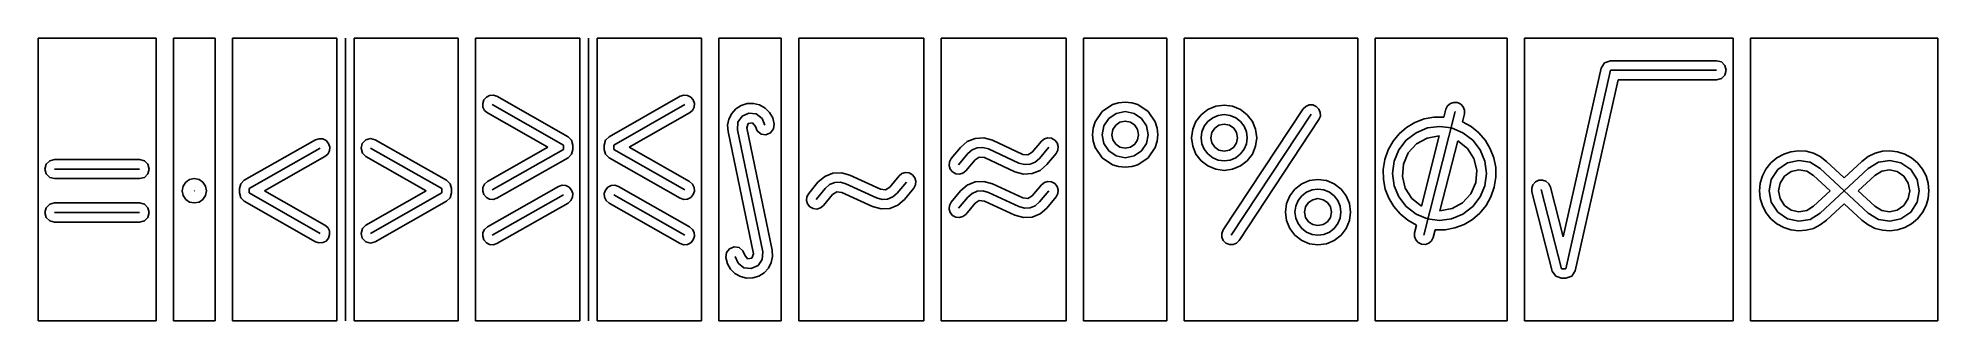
# Model space of a CAD drawing. Extents: x -1 to 219, y 0 to 298.
# Drawn here: x 0 to 218.8, y 0 to 32.5 of the extents above.
import ezdxf

# ---------------------------------------------------------------- set-up
doc = ezdxf.new("R2010")
doc.units = 0

msp = doc.modelspace()

# ---------------------------------------------------------------- linework, layer by layer
for p, q in [((0, 32.5003), (13.6, 32.5003)), ((0, 0.000374), (0, 32.5003)), ((0, 32.5003), (0, 32.5003)), ((13.6, 32.5003), (13.6, 0.000374)), ((15.6, 32.5003), (20.4, 32.5003)), ((15.6, 0.000374), (15.6, 32.5003)), ((15.6, 32.5003), (15.6, 32.5003)), ((20.4, 32.5003), (20.4, 0.000374)), ((22.4, 32.5003), (34.4, 32.5003)), ((22.4, 0.000374), (22.4, 32.5003)), ((22.4, 32.5003), (22.4, 32.5003)), ((34.4, 32.5003), (34.4, 0.000374)), ((35.3999, 32.5003), (35.3999, 0.000291)), ((36.4, 32.5003), (48.3999, 32.5003)), ((36.4, 0.000374), (36.4, 32.5003)), ((36.4, 32.5003), (36.4, 32.5003)), ((48.3999, 32.5003), (48.3999, 0.000374)), ((50.3999, 32.5003), (62.3999, 32.5003)), ((50.3999, 0.000374), (50.3999, 32.5003)), ((50.3999, 32.5003), (50.3999, 32.5003)), ((62.3999, 32.5003), (62.3999, 0.000374)), ((63.3999, 32.5003), (63.3999, 0.000291)), ((64.3999, 32.5003), (76.3999, 32.5003)), ((64.3999, 0.000374), (64.3999, 32.5003)), ((64.3999, 32.5003), (64.3999, 32.5003)), ((76.3999, 32.5003), (76.3999, 0.000374)), ((78.3999, 32.5003), (85.5999, 32.5003)), ((78.3999, 0.000374), (78.3999, 32.5003)), ((78.3999, 32.5003), (78.3999, 32.5003)), ((85.5999, 32.5003), (85.5999, 0.000374)), ((87.5999, 32.5003), (102, 32.5003)), ((87.5999, 0.000374), (87.5999, 32.5003)), ((87.5999, 32.5003), (87.5999, 32.5003)), ((102, 32.5003), (102, 0.000374)), ((104, 32.5003), (118.4, 32.5003)), ((104, 0.000374), (104, 32.5003)), ((104, 32.5003), (104, 32.5003)), ((118.4, 32.5003), (118.4, 0.000374)), ((120.4, 32.5003), (130, 32.5003)), ((120.4, 0.000374), (120.4, 32.5003)), ((120.4, 32.5003), (120.4, 32.5003)), ((130, 32.5003), (130, 0.000374)), ((132, 32.5003), (152, 32.5003)), ((132, 0.000374), (132, 32.5003)), ((132, 32.5003), (132, 32.5003)), ((152, 32.5003), (152, 0.000374)), ((154, 32.5003), (169.2, 32.5003)), ((154, 0.000374), (154, 32.5003)), ((154, 32.5003), (154, 32.5003)), ((169.2, 32.5003), (169.2, 0.000374)), ((171.2, 32.5003), (195.2, 32.5003)), ((171.2, 0.000374), (171.2, 32.5003)), ((171.2, 32.5003), (171.2, 32.5003)), ((195.2, 32.5003), (195.2, 0.000374)), ((197.2, 32.5003), (218.8, 32.5003)), ((197.2, 0.000374), (197.2, 32.5003)), ((197.2, 32.5003), (197.2, 32.5003)), ((218.8, 32.5003), (218.8, 0.000374)), ((175.645, 9.64368), (180.027, 29.0427)), ((175.95, 6.00037), (181.1, 28.8003)), ((180.027, 29.0427), (180.413186, 29.659568)), ((180.413186, 29.659568), (181.1, 29.9003)), ((181.1, 29.9003), (193.3, 29.9003)), ((181.1, 28.8003), (193.3, 28.8003)), ((193.3, 29.9003), (193.85, 29.752928)), ((193.3, 29.9003), (193.3, 29.9003)), ((193.85, 29.752928), (194.252628, 29.3503)), ((194.252628, 29.3503), (194.4, 28.8003)), ((194.4, 28.8003), (194.252628, 28.2503)), ((181.979, 27.7003), (177.023, 5.75801)), ((193.3, 27.7003), (181.979, 27.7003)), ((193.85, 27.847672), (193.3, 27.7003)), ((194.252628, 28.2503), (193.85, 27.847672)), ((51.347241, 25.390573), (51.211382, 24.976739)), ((51.211382, 24.976739), (51.243179, 24.557374)), ((51.243179, 24.557374), (51.429521, 24.18034)), ((51.63264, 25.719608), (51.347241, 25.390573)), ((51.429521, 24.18034), (51.7573, 23.8935)), ((52.008852, 25.907604), (51.63264, 25.719608)), ((52.428074, 25.941241), (52.008852, 25.907604)), ((52.2999, 24.8503), (60.4999, 20.2003)), ((52.8425, 25.8072), (52.428074, 25.941241)), ((61.0425, 21.1572), (52.8425, 25.8072)), ((73.9573, 25.8072), (65.7573, 21.1572)), ((74.4999, 24.8503), (66.2999, 20.2003)), ((74.371726, 25.941241), (73.9573, 25.8072)), ((74.790948, 25.907604), (74.371726, 25.941241)), ((75.16716, 25.719608), (74.790948, 25.907604)), ((75.0425, 23.8935), (75.370279, 24.18034)), ((75.452559, 25.390573), (75.16716, 25.719608)), ((75.370279, 24.18034), (75.556621, 24.557374)), ((75.588418, 24.976739), (75.452559, 25.390573)), ((75.556621, 24.557374), (75.588418, 24.976739)), ((80.373308, 24.367362), (79.882895, 23.825989)), ((80.990816, 24.757585), (80.373308, 24.367362)), ((81.677852, 24.965861), (80.990816, 24.757585)), ((82.395485, 24.985863), (81.677852, 24.965861)), ((83.104784, 24.811264), (82.395485, 24.985863)), ((83.741393, 24.453048), (83.104784, 24.811264)), ((84.250877, 23.947257), (83.741393, 24.453048)), ((123.740331, 24.855606), (122.54835, 24.05195)), ((124.444244, 25.074113), (123.740331, 24.855606)), ((125.2, 25.1503), (124.444244, 25.074113)), ((125.955756, 25.074113), (125.2, 25.1503)), ((126.659669, 24.855606), (125.955756, 25.074113)), ((127.85165, 24.05195), (126.659669, 24.855606)), ((134.725, 24.297895), (133.942549, 23.696258)), ((135.637259, 24.674699), (134.725, 24.297895)), ((136.6, 24.8003), (135.637259, 24.674699)), ((145.683, 24.3575), (136.483, 10.4575)), ((137.562741, 24.674699), (136.6, 24.8003)), ((138.475, 24.297895), (137.562741, 24.674699)), ((139.257451, 23.696258), (138.475, 24.297895)), ((145.992717, 24.657465), (145.683, 24.3575)), ((146.379511, 24.812164), (145.992717, 24.657465)), ((146.796094, 24.812472), (146.379511, 24.812164)), ((147.195177, 24.649267), (146.796094, 24.812472)), ((147.50125, 24.345585), (147.195177, 24.649267)), ((147.663621, 23.961948), (147.50125, 24.345585)), ((162.134, 24.3207), (161.908, 23.4305)), ((162.327629, 24.705466), (162.134, 24.3207)), ((162.641624, 24.978647), (162.327629, 24.705466)), ((163.034462, 25.11612), (162.641624, 24.978647)), ((163.464621, 25.093762), (163.034462, 25.11612)), ((163.853446, 24.908417), (163.464621, 25.093762)), ((164.133288, 24.600344), (163.853446, 24.908417)), ((164.279142, 24.21054), (164.133288, 24.600344)), ((164.266, 23.78), (164.279142, 24.21054)), ((51.7573, 23.8935), (58.7108, 19.9503)), ((68.089, 19.9503), (75.0425, 23.8935)), ((79.559796, 23.184892), (79.416926, 22.48134)), ((79.416926, 22.48134), (79.4672, 21.7526)), ((79.882895, 23.825989), (79.559796, 23.184892)), ((80.599244, 22.824391), (80.5443, 21.9757)), ((80.5443, 21.9757), (83.4555, 7.92498)), ((81.081318, 23.525034), (80.599244, 22.824391)), ((81.854318, 23.879671), (81.081318, 23.525034)), ((81.6214, 22.1989), (81.789103, 22.683243)), ((84.5326, 8.14815), (81.6214, 22.1989)), ((81.789103, 22.683243), (82.295017, 22.765484)), ((82.699842, 23.788104), (81.854318, 23.879671)), ((82.295017, 22.765484), (82.6075, 22.3592)), ((82.6075, 22.3592), (82.818579, 21.830358)), ((82.6075, 22.3592), (82.6075, 22.3592)), ((83.378998, 23.276203), (82.699842, 23.788104)), ((83.6999, 22.4886), (83.378998, 23.276203)), ((84.609184, 23.325153), (84.250877, 23.947257)), ((84.358141, 21.607284), (84.710612, 22.054478)), ((84.792263, 22.617996), (84.609184, 23.325153)), ((84.710612, 22.054478), (84.792263, 22.617996)), ((121.526187, 22.156056), (121.45, 21.4003)), ((121.744694, 22.859969), (121.526187, 22.156056)), ((122.54835, 24.05195), (121.744694, 22.859969)), ((122.75825, 22.4318), (122.55, 21.4003)), ((123.326167, 23.274133), (122.75825, 22.4318)), ((124.1685, 23.84205), (123.326167, 23.274133)), ((123.771807, 22.00363), (123.65, 21.4003)), ((124.103985, 22.496315), (123.771807, 22.00363)), ((124.59667, 22.828493), (124.103985, 22.496315)), ((125.2, 24.0503), (124.1685, 23.84205)), ((125.2, 22.9503), (124.59667, 22.828493)), ((126.2315, 23.84205), (125.2, 24.0503)), ((125.80333, 22.828493), (125.2, 22.9503)), ((126.296015, 22.496315), (125.80333, 22.828493)), ((127.073833, 23.274133), (126.2315, 23.84205)), ((126.628193, 22.00363), (126.296015, 22.496315)), ((126.75, 21.4003), (126.628193, 22.00363)), ((127.64175, 22.4318), (127.073833, 23.274133)), ((127.85, 21.4003), (127.64175, 22.4318)), ((128.655306, 22.859969), (127.85165, 24.05195)), ((128.873813, 22.156056), (128.655306, 22.859969)), ((128.95, 21.4003), (128.873813, 22.156056)), ((132.979808, 22.028741), (132.85, 21.0503)), ((133.352405, 22.9253), (132.979808, 22.028741)), ((133.942549, 23.696258), (133.352405, 22.9253)), ((134.305033, 22.3753), (134.041731, 21.741732)), ((134.722068, 22.92011), (134.305033, 22.3753)), ((135.275, 23.345267), (134.722068, 22.92011)), ((135.503985, 22.146315), (135.171807, 21.65363)), ((135.919663, 23.611542), (135.275, 23.345267)), ((135.99667, 22.478493), (135.503985, 22.146315)), ((136.6, 23.7003), (135.919663, 23.611542)), ((136.6, 22.6003), (135.99667, 22.478493)), ((137.280337, 23.611542), (136.6, 23.7003)), ((137.20333, 22.478493), (136.6, 22.6003)), ((137.696015, 22.146315), (137.20333, 22.478493)), ((137.925, 23.345267), (137.280337, 23.611542)), ((146.6, 23.7493), (137.4, 9.85072)), ((138.028193, 21.65363), (137.696015, 22.146315)), ((138.477932, 22.92011), (137.925, 23.345267)), ((138.317, 9.24324), (147.517, 23.1432)), ((138.894967, 22.3753), (138.477932, 22.92011)), ((139.158269, 21.741732), (138.894967, 22.3753)), ((139.847595, 22.9253), (139.257451, 23.696258)), ((140.220192, 22.028741), (139.847595, 22.9253)), ((140.35, 21.0503), (140.220192, 22.028741)), ((147.517, 23.1432), (147.672226, 23.545454)), ((147.672226, 23.545454), (147.663621, 23.961948)), ((157.611708, 22.232785), (156.763059, 21.506579)), ((158.571818, 22.803547), (157.611708, 22.232785)), ((159.622097, 23.203598), (158.571818, 22.803547)), ((160.013655, 22.169525), (158.700005, 21.626929)), ((163.2, 24.0509), (159.6, 9.85072)), ((160.741255, 23.417672), (159.622097, 23.203598)), ((161.4, 22.35039), (160.013655, 22.169525)), ((161.908, 23.4305), (160.741255, 23.417672)), ((162.786345, 22.169525), (161.4, 22.35039)), ((161.908, 23.4305), (161.908, 23.4305)), ((164.099995, 21.626929), (162.786345, 22.169525)), ((164.04, 22.8898), (164.266, 23.78)), ((165.059577, 22.32262), (164.04, 22.8898)), ((165.94145, 21.601209), (165.059577, 22.32262)), ((31.9574, 20.8072), (23.7574, 16.1572)), ((32.5, 19.8503), (24.3, 15.2004)), ((32.371826, 20.941241), (31.9574, 20.8072)), ((32.791048, 20.907604), (32.371826, 20.941241)), ((33.16726, 20.719608), (32.791048, 20.907604)), ((33.452659, 20.390573), (33.16726, 20.719608)), ((33.588518, 19.976739), (33.452659, 20.390573)), ((33.556721, 19.557374), (33.588518, 19.976739)), ((37.199983, 19.841874), (37.343112, 20.392993)), ((37.351588, 19.293024), (37.199983, 19.841874)), ((37.343112, 20.392993), (37.742626, 20.798712)), ((37.742626, 20.798712), (38.291474, 20.950317)), ((38.291474, 20.950317), (38.842593, 20.807188)), ((38.3, 19.8503), (46.4999, 15.2004)), ((38.842593, 20.807188), (38.8426, 20.8072)), ((38.8426, 20.8072), (47.0425, 16.1572)), ((58.7108, 19.9503), (51.7573, 16.0072)), ((60.4999, 19.7003), (52.2999, 15.0504)), ((60.4999, 20.2003), (60.4999, 19.7003)), ((61.450399, 20.754009), (61.0425, 21.1572)), ((61.450374, 19.146648), (61.5999, 19.7003)), ((61.5999, 20.2003), (61.450399, 20.754009)), ((61.5999, 19.7003), (61.5999, 20.2003)), ((65.349401, 20.754009), (65.1999, 20.2003)), ((65.1999, 20.2003), (65.1999, 19.7003)), ((65.1999, 19.7003), (65.349426, 19.146648)), ((65.7573, 21.1572), (65.349401, 20.754009)), ((66.2999, 20.2003), (66.2999, 19.7003)), ((66.2999, 19.7003), (74.4999, 15.0504)), ((75.0425, 16.0072), (68.089, 19.9503)), ((79.4672, 21.7526), (82.3784, 7.70181)), ((82.818579, 21.830358), (83.265778, 21.477888)), ((83.265778, 21.477888), (83.829296, 21.396237)), ((83.829296, 21.396237), (84.358141, 21.607284)), ((106.215, 19.9312), (105.154, 18.6532)), ((106.990827, 20.600692), (106.215, 19.9312)), ((107.917451, 20.974594), (106.990827, 20.600692)), ((107.56147, 19.660132), (108.159195, 19.901323)), ((108.914849, 21.034849), (107.917451, 20.974594)), ((108.159195, 19.901323), (108.802572, 19.940227)), ((108.802572, 19.940227), (109.44, 19.7652)), ((109.903, 20.7634), (108.914849, 21.034849)), ((109.44, 19.7652), (112.959, 18.1355)), ((113.422, 19.1337), (109.903, 20.7634)), ((115.554, 20.6532), (114.492, 19.3753)), ((115.338, 18.6724), (116.4, 19.9503)), ((115.894314, 20.920036), (115.554, 20.6532)), ((116.296382, 21.033422), (115.894314, 20.920036)), ((116.711792, 20.989258), (116.296382, 21.033422)), ((117.092128, 20.783445), (116.711792, 20.989258)), ((117.364164, 20.447272), (117.092128, 20.783445)), ((117.483717, 20.046994), (117.364164, 20.447272)), ((117.445943, 19.630955), (117.483717, 20.046994)), ((121.45, 21.4003), (121.526187, 20.644544)), ((121.526187, 20.644544), (121.744694, 19.940631)), ((121.744694, 19.940631), (122.54835, 18.74865)), ((122.55, 21.4003), (122.75825, 20.3688)), ((122.75825, 20.3688), (123.326167, 19.526467)), ((123.65, 21.4003), (123.771807, 20.79697)), ((123.771807, 20.79697), (124.103985, 20.304285)), ((124.103985, 20.304285), (124.59667, 19.972107)), ((124.59667, 19.972107), (125.2, 19.8503)), ((125.2, 19.8503), (125.80333, 19.972107)), ((125.80333, 19.972107), (126.296015, 20.304285)), ((126.296015, 20.304285), (126.628193, 20.79697)), ((126.628193, 20.79697), (126.75, 21.4003)), ((126.75, 21.4003), (126.75, 21.4003)), ((127.073833, 19.526467), (127.64175, 20.3688)), ((127.64175, 20.3688), (127.85, 21.4003)), ((127.85, 21.4003), (127.85, 21.4003)), ((127.85165, 18.74865), (128.655306, 19.940631)), ((128.655306, 19.940631), (128.873813, 20.644544)), ((128.873813, 20.644544), (128.95, 21.4003)), ((128.95, 21.4003), (128.95, 21.4003)), ((132.85, 21.0503), (132.979808, 20.071859)), ((132.979808, 20.071859), (133.352405, 19.1753)), ((134.041731, 21.741732), (133.95, 21.0503)), ((133.95, 21.0503), (134.041731, 20.358868)), ((134.041731, 20.358868), (134.305033, 19.7253)), ((134.305033, 19.7253), (134.722068, 19.18049)), ((135.171807, 21.65363), (135.05, 21.0503)), ((135.05, 21.0503), (135.171807, 20.44697)), ((135.171807, 20.44697), (135.503985, 19.954285)), ((135.503985, 19.954285), (135.99667, 19.622107)), ((137.20333, 19.622107), (137.696015, 19.954285)), ((137.696015, 19.954285), (138.028193, 20.44697)), ((138.15, 21.0503), (138.028193, 21.65363)), ((138.028193, 20.44697), (138.15, 21.0503)), ((138.15, 21.0503), (138.15, 21.0503)), ((138.477932, 19.18049), (138.894967, 19.7253)), ((138.894967, 19.7253), (139.158269, 20.358868)), ((139.25, 21.0503), (139.158269, 21.741732)), ((139.158269, 20.358868), (139.25, 21.0503)), ((139.25, 21.0503), (139.25, 21.0503)), ((139.847595, 19.1753), (140.220192, 20.071859)), ((140.220192, 20.071859), (140.35, 21.0503)), ((140.35, 21.0503), (140.35, 21.0503)), ((156.047162, 20.640195), (155.48531, 19.648902)), ((156.763059, 21.506579), (156.047162, 20.640195)), ((157.573278, 20.760572), (156.723471, 19.650395)), ((158.700005, 21.626929), (157.573278, 20.760572)), ((158.741464, 20.330188), (157.80381, 19.308791)), ((159.955041, 21.000767), (158.741464, 20.330188)), ((159.312, 13.1912), (161.355, 21.2501)), ((161.355, 21.2501), (159.955041, 21.000767)), ((161.355, 21.2501), (161.355, 21.2501)), ((163.488, 20.7095), (161.445, 12.6506)), ((164.600101, 19.823339), (163.488, 20.7095)), ((165.226722, 20.760572), (164.099995, 21.626929)), ((165.347649, 18.655598), (164.600101, 19.823339)), ((166.07653, 19.650395), (165.226722, 20.760572)), ((166.674176, 20.749127), (165.94145, 21.601209)), ((167.246313, 19.789935), (166.674176, 20.749127)), ((167.646418, 18.747197), (167.246313, 19.789935)), ((0.947372, 18.0004), (0.8, 17.4504)), ((1.35, 18.403028), (0.947372, 18.0004)), ((1.9, 18.5504), (1.35, 18.403028)), ((11.7, 18.5504), (1.9, 18.5504)), ((1.9, 18.5504), (1.9, 18.5504)), ((12.25, 18.403028), (11.7, 18.5504)), ((12.652628, 18.0004), (12.25, 18.403028)), ((12.8, 17.4504), (12.652628, 18.0004)), ((26.0891, 14.9504), (33.0426, 18.8935)), ((33.0426, 18.8935), (33.370379, 19.18034)), ((33.0426, 18.8935), (33.0426, 18.8935)), ((33.370379, 19.18034), (33.556721, 19.557374)), ((37.7573, 18.8935), (37.351588, 19.293024)), ((44.7108, 14.9504), (37.7573, 18.8935)), ((52.8425, 14.0935), (61.0425, 18.7435)), ((61.0425, 18.7435), (61.450374, 19.146648)), ((65.349426, 19.146648), (65.7573, 18.7435)), ((65.7573, 18.7435), (73.9573, 14.0935)), ((65.7573, 18.7435), (65.7573, 18.7435)), ((104.954057, 18.269745), (104.916283, 17.853706)), ((104.916283, 17.853706), (105.035836, 17.453428)), ((105.154, 18.6532), (104.954057, 18.269745)), ((105.154, 18.6532), (105.154, 18.6532)), ((106, 17.9504), (107.061, 19.2283)), ((106.846, 17.2475), (107.908, 18.5254)), ((107.061, 19.2283), (107.56147, 19.660132)), ((107.908, 18.5254), (108.401939, 18.828052)), ((108.401939, 18.828052), (108.978, 18.767)), ((108.978, 18.767), (112.497, 17.1373)), ((112.959, 18.1355), (113.596428, 17.960473)), ((113.998061, 19.072648), (113.422, 19.1337)), ((113.596428, 17.960473), (114.239805, 17.999377)), ((114.492, 19.3753), (113.998061, 19.072648)), ((114.239805, 17.999377), (114.83753, 18.240568)), ((114.83753, 18.240568), (115.338, 18.6724)), ((115.408352, 17.300283), (116.184, 17.9695)), ((116.184, 17.9695), (117.246, 19.2475)), ((117.246, 19.2475), (117.445943, 19.630955)), ((122.54835, 18.74865), (123.740331, 17.944994)), ((123.326167, 19.526467), (124.1685, 18.95855)), ((123.740331, 17.944994), (124.444244, 17.726487)), ((124.1685, 18.95855), (125.2, 18.7503)), ((124.444244, 17.726487), (125.2, 17.6503)), ((125.2, 18.7503), (126.2315, 18.95855)), ((125.2, 17.6503), (125.955756, 17.726487)), ((125.955756, 17.726487), (126.659669, 17.944994)), ((126.2315, 18.95855), (127.073833, 19.526467)), ((126.659669, 17.944994), (127.85165, 18.74865)), ((133.352405, 19.1753), (133.942549, 18.404342)), ((133.942549, 18.404342), (134.725, 17.802705)), ((134.722068, 19.18049), (135.275, 18.755333)), ((134.725, 17.802705), (135.637259, 17.425901)), ((135.275, 18.755333), (135.919663, 18.489058)), ((135.919663, 18.489058), (136.6, 18.4003)), ((135.99667, 19.622107), (136.6, 19.5003)), ((136.6, 19.5003), (137.20333, 19.622107)), ((136.6, 18.4003), (137.280337, 18.489058)), ((137.280337, 18.489058), (137.925, 18.755333)), ((137.562741, 17.425901), (138.475, 17.802705)), ((137.925, 18.755333), (138.477932, 19.18049)), ((138.475, 17.802705), (139.257451, 18.404342)), ((139.257451, 18.404342), (139.847595, 19.1753)), ((155.098792, 18.547965), (154.914051, 17.395867)), ((155.48531, 19.648902), (155.098792, 18.547965)), ((156.186933, 18.359353), (156.00001, 16.9504)), ((156.723471, 19.650395), (156.186933, 18.359353)), ((157.231624, 18.007002), (157.114534, 16.589843)), ((157.80381, 19.308791), (157.231624, 18.007002)), ((165.685466, 17.310857), (165.347649, 18.655598)), ((166.613071, 18.359353), (166.07653, 19.650395)), ((166.8, 16.9504), (166.613071, 18.359353)), ((167.863049, 17.644471), (167.646418, 18.747197)), ((167.884762, 16.505321), (167.863049, 17.644471)), ((199.556013, 18.161383), (198.984558, 17.445796)), ((200.256827, 18.750862), (199.556013, 18.161383)), ((201.03649, 19.179022), (200.256827, 18.750862)), ((201.46966, 18.167881), (200.3432, 17.393591)), ((201.870103, 19.445229), (201.03649, 19.179022)), ((202.760317, 18.449267), (201.46966, 18.167881)), ((202.732769, 19.548851), (201.870103, 19.445229)), ((203.59959, 19.489252), (202.732769, 19.548851)), ((204.063615, 18.233893), (202.760317, 18.449267)), ((204.445667, 19.2658), (203.59959, 19.489252)), ((205.228, 17.5179), (204.063615, 18.233893)), ((205.246103, 18.877861), (204.445667, 19.2658)), ((205.228, 17.5179), (210.771, 12.3829)), ((210.771, 17.5179), (205.228, 12.3829)), ((210.771, 12.3829), (205.228, 17.5179)), ((205.228, 12.3829), (210.771, 17.5179)), ((205.976, 18.3248), (205.246103, 18.877861)), ((208, 16.4499), (205.976, 18.3248)), ((210.024, 18.3248), (208, 16.4499)), ((210.753897, 18.877861), (210.024, 18.3248)), ((211.554333, 19.2658), (210.753897, 18.877861)), ((211.935385, 18.233893), (210.771, 17.5179)), ((212.40041, 19.489252), (211.554333, 19.2658)), ((213.238683, 18.449267), (211.935385, 18.233893)), ((213.267231, 19.548851), (212.40041, 19.489252)), ((214.52934, 18.167881), (213.238683, 18.449267)), ((214.129897, 19.445229), (213.267231, 19.548851)), ((214.96351, 19.179022), (214.129897, 19.445229)), ((215.6558, 17.393591), (214.52934, 18.167881)), ((215.743173, 18.750862), (214.96351, 19.179022)), ((216.443987, 18.161383), (215.743173, 18.750862)), ((217.015442, 17.445796), (216.443987, 18.161383)), ((0.8, 17.4504), (0.947372, 16.9004)), ((0.947372, 16.9004), (1.35, 16.497772)), ((1.35, 16.497772), (1.9, 16.3504)), ((1.9, 17.4495), (11.7, 17.4495)), ((1.9, 16.3504), (11.7, 16.3504)), ((11.7, 16.3504), (12.25, 16.497772)), ((12.25, 16.497772), (12.652628, 16.9004)), ((12.652628, 16.9004), (12.8, 17.4504)), ((16.710019, 15.495343), (16.6, 14.9504)), ((17.010051, 15.940349), (16.710019, 15.495343)), ((17.455057, 16.240381), (17.010051, 15.940349)), ((18, 16.3504), (17.455057, 16.240381)), ((18.544943, 16.240381), (18, 16.3504)), ((18.989949, 15.940349), (18.544943, 16.240381)), ((19.289981, 15.495343), (18.989949, 15.940349)), ((19.4, 14.9504), (19.289981, 15.495343)), ((23.349526, 15.754052), (23.2, 15.2004)), ((23.7574, 16.1572), (23.349526, 15.754052)), ((47.0425, 16.1572), (47.450374, 15.754052)), ((47.450374, 15.754052), (47.5999, 15.2004)), ((51.243179, 15.343326), (51.211382, 14.923961)), ((51.429521, 15.72036), (51.243179, 15.343326)), ((51.7573, 16.0072), (51.429521, 15.72036)), ((51.7573, 16.0072), (51.7573, 16.0072)), ((59.9573, 15.4572), (51.7573, 10.8072)), ((60.371726, 15.591241), (59.9573, 15.4572)), ((60.790948, 15.557604), (60.371726, 15.591241)), ((61.16716, 15.369608), (60.790948, 15.557604)), ((61.452559, 15.040573), (61.16716, 15.369608)), ((65.63264, 15.369608), (65.347241, 15.040573)), ((66.008852, 15.557604), (65.63264, 15.369608)), ((66.428074, 15.591241), (66.008852, 15.557604)), ((66.8425, 15.4572), (66.428074, 15.591241)), ((75.0425, 10.8072), (66.8425, 15.4572)), ((75.370279, 15.72036), (75.0425, 16.0072)), ((75.556621, 15.343326), (75.370279, 15.72036)), ((75.588418, 14.923961), (75.556621, 15.343326)), ((88.7537, 14.6532), (89.8153, 15.9312)), ((89.8153, 15.9312), (88.7537, 14.6532)), ((89.8153, 15.9312), (90.591002, 16.600499)), ((90.591002, 16.600499), (89.8153, 15.9312)), ((90.591002, 16.600499), (91.517433, 16.974332)), ((91.517433, 16.974332), (90.591002, 16.600499)), ((91.161853, 15.660104), (90.6614, 15.2283)), ((91.759549, 15.901285), (91.161853, 15.660104)), ((91.517433, 16.974332), (92.514623, 17.034648)), ((92.514623, 17.034648), (91.517433, 16.974332)), ((92.402896, 15.940199), (91.759549, 15.901285)), ((93.0403, 15.7652), (92.402896, 15.940199)), ((92.514623, 17.034648), (93.5026, 16.7634)), ((93.5026, 16.7634), (92.514623, 17.034648)), ((96.5594, 14.1355), (93.0403, 15.7652)), ((93.5026, 16.7634), (97.0217, 15.1337)), ((97.0217, 15.1337), (93.5026, 16.7634)), ((97.598034, 15.072461), (98.0922, 15.3753)), ((98.0922, 15.3753), (97.598034, 15.072461)), ((98.0922, 15.3753), (99.1537, 16.6532)), ((99.1537, 16.6532), (98.0922, 15.3753)), ((99.9999, 15.9504), (98.9383, 14.6724)), ((99.1537, 16.6532), (99.493865, 16.924893)), ((99.493865, 16.924893), (99.1537, 16.6532)), ((99.493865, 16.924893), (99.897722, 17.041575)), ((99.897722, 17.041575), (99.493865, 16.924893)), ((99.897722, 17.041575), (100.315915, 16.998809)), ((100.315915, 16.998809), (99.897722, 17.041575)), ((100.315915, 16.998809), (100.699092, 16.792156)), ((100.699092, 16.792156), (100.315915, 16.998809)), ((100.699092, 16.792156), (100.972532, 16.453394)), ((100.972532, 16.453394), (100.699092, 16.792156)), ((101.050678, 15.631735), (100.846, 15.2475)), ((100.846, 15.2475), (101.050678, 15.631735)), ((100.972532, 16.453394), (101.091291, 16.050143)), ((101.091291, 16.050143), (100.972532, 16.453394)), ((101.091291, 16.050143), (101.050678, 15.631735)), ((101.050678, 15.631735), (101.091291, 16.050143)), ((105.035836, 17.453428), (105.307872, 17.117255)), ((105.307872, 17.117255), (105.688208, 16.911442)), ((105.688208, 16.911442), (106.103618, 16.867278)), ((106.103618, 16.867278), (106.505686, 16.980664)), ((106.990827, 15.600692), (106.215, 14.9312)), ((106.505686, 16.980664), (106.846, 17.2475)), ((107.917451, 15.974594), (106.990827, 15.600692)), ((108.914849, 16.034849), (107.917451, 15.974594)), ((109.903, 15.7634), (108.914849, 16.034849)), ((113.422, 14.1337), (109.903, 15.7634)), ((112.497, 17.1373), (113.484903, 16.866138)), ((113.484903, 16.866138), (114.482003, 16.92648)), ((114.482003, 16.92648), (115.408352, 17.300283)), ((115.554, 15.6532), (114.492, 14.3753)), ((115.894314, 15.920036), (115.554, 15.6532)), ((116.296382, 16.033422), (115.894314, 15.920036)), ((116.711792, 15.989258), (116.296382, 16.033422)), ((117.092128, 15.783445), (116.711792, 15.989258)), ((117.364164, 15.447272), (117.092128, 15.783445)), ((117.483717, 15.046994), (117.364164, 15.447272)), ((135.637259, 17.425901), (136.6, 17.3003)), ((136.6, 17.3003), (137.562741, 17.425901)), ((145.525, 15.747995), (144.742549, 15.146358)), ((146.437259, 16.124799), (145.525, 15.747995)), ((147.4, 16.2504), (146.437259, 16.124799)), ((148.362741, 16.124799), (147.4, 16.2504)), ((149.275, 15.747995), (148.362741, 16.124799)), ((150.057451, 15.146358), (149.275, 15.747995)), ((154.914051, 17.395867), (154.935705, 16.256625)), ((154.935705, 16.256625), (155.152308, 15.153805)), ((156.00001, 16.9504), (156.186936, 15.541447)), ((156.186936, 15.541447), (156.723476, 14.250405)), ((157.114534, 16.589843), (157.452351, 15.245102)), ((164.99619, 14.591909), (165.568376, 15.893698)), ((165.568376, 15.893698), (165.685466, 17.310857)), ((166.076534, 14.250405), (166.613072, 15.541447)), ((166.613072, 15.541447), (166.799995, 16.9504)), ((166.799995, 16.9504), (166.8, 16.9504)), ((167.313721, 14.25243), (167.700115, 15.353307)), ((167.700115, 15.353307), (167.884762, 16.505321)), ((172.01558, 15.258822), (172.157983, 15.653001)), ((172.157983, 15.653001), (172.437072, 15.965677)), ((172.437072, 15.965677), (172.827704, 16.154688)), ((172.827704, 16.154688), (173.261009, 16.178469)), ((173.261009, 16.178469), (173.6566, 16.040038)), ((173.6566, 16.040038), (173.972068, 15.764111)), ((173.972068, 15.764111), (174.165, 15.3754)), ((174.165, 15.3754), (175.645, 9.64368)), ((198.331467, 15.815373), (198.249831, 14.95035)), ((198.576376, 16.655491), (198.331467, 15.815373)), ((198.984558, 17.445796), (198.576376, 16.655491)), ((199.597818, 16.247797), (199.349357, 14.9504)), ((200.3432, 17.393591), (199.597818, 16.247797)), ((200.620282, 15.839998), (200.449907, 14.95035)), ((201.131407, 16.625688), (200.620282, 15.839998)), ((201.903844, 17.156629), (201.131407, 16.625688)), ((202.788872, 17.349574), (201.903844, 17.156629)), ((203.682566, 17.201879), (202.788872, 17.349574)), ((204.481, 16.7109), (203.682566, 17.201879)), ((206.381, 14.9504), (204.481, 16.7109)), ((204.481, 16.7109), (204.481, 16.7109)), ((211.519, 16.7109), (209.618, 14.9504)), ((212.317434, 17.201879), (211.519, 16.7109)), ((213.211128, 17.349574), (212.317434, 17.201879)), ((214.096156, 17.156629), (213.211128, 17.349574)), ((214.868593, 16.625688), (214.096156, 17.156629)), ((215.379718, 15.839998), (214.868593, 16.625688)), ((215.550093, 14.95035), (215.379718, 15.839998)), ((216.401182, 16.247797), (215.6558, 17.393591)), ((216.649643, 14.9504), (216.401182, 16.247797)), ((217.423624, 16.655491), (217.015442, 17.445796)), ((217.668533, 15.815373), (217.423624, 16.655491)), ((217.750169, 14.95035), (217.668533, 15.815373)), ((1.35, 13.403028), (0.947372, 13.0004)), ((1.9, 13.5504), (1.35, 13.403028)), ((11.7, 13.5504), (1.9, 13.5504)), ((1.9, 13.5504), (1.9, 13.5504)), ((12.25, 13.403028), (11.7, 13.5504)), ((12.652628, 13.0004), (12.25, 13.403028)), ((16.6, 14.9504), (16.710019, 14.405457)), ((16.710019, 14.405457), (17.010051, 13.960451)), ((17.010051, 13.960451), (17.455057, 13.660419)), ((17.455057, 13.660419), (18, 13.5504)), ((18, 14.95537), (17.995, 14.9504)), ((17.995, 14.9504), (18, 14.94543)), ((18.005, 14.9504), (18, 14.95537)), ((18, 14.94543), (18.005, 14.9504)), ((18, 13.5504), (18.544943, 13.660419)), ((18.005, 14.9504), (18.005, 14.9504)), ((18.544943, 13.660419), (18.989949, 13.960451)), ((18.989949, 13.960451), (19.289981, 14.405457)), ((19.289981, 14.405457), (19.4, 14.9504)), ((19.4, 14.9504), (19.4, 14.9504)), ((23.2, 15.2004), (23.2, 14.7004)), ((23.2, 14.7004), (23.349501, 14.146691)), ((23.349501, 14.146691), (23.7574, 13.7435)), ((23.7574, 13.7435), (31.9574, 9.09351)), ((24.3, 15.2004), (24.3, 14.7004)), ((24.3, 14.7004), (32.5, 10.0504)), ((33.0426, 11.0072), (26.0891, 14.9504)), ((37.757305, 11.007192), (44.7108, 14.9504)), ((46.4999, 14.7004), (38.3, 10.0504)), ((47.0425, 13.7435), (38.8426, 9.09351)), ((46.4999, 15.2004), (46.4999, 14.7004)), ((47.450399, 14.146691), (47.0425, 13.7435)), ((47.5999, 14.7004), (47.450399, 14.146691)), ((47.5999, 15.2004), (47.5999, 14.7004)), ((51.211382, 14.923961), (51.347241, 14.510127)), ((51.347241, 14.510127), (51.63264, 14.181092)), ((51.63264, 14.181092), (52.008852, 13.993096)), ((52.008852, 13.993096), (52.428074, 13.959459)), ((60.4998, 14.4994), (52.2999, 9.85072)), ((52.428074, 13.959459), (52.8425, 14.0935)), ((52.8425, 8.89351), (61.0425, 13.5435)), ((61.0425, 13.5435), (61.370279, 13.83034)), ((61.370279, 13.83034), (61.556621, 14.207374)), ((61.588418, 14.626739), (61.452559, 15.040573)), ((61.556621, 14.207374), (61.588418, 14.626739)), ((65.347241, 15.040573), (65.211382, 14.626739)), ((65.211382, 14.626739), (65.243179, 14.207374)), ((65.243179, 14.207374), (65.429521, 13.83034)), ((65.429521, 13.83034), (65.7573, 13.5435)), ((65.7573, 13.5435), (73.9573, 8.89351)), ((65.7573, 13.5435), (65.7573, 13.5435)), ((66.3, 14.4994), (74.5, 9.85072)), ((73.9573, 14.0935), (74.371726, 13.959459)), ((74.371726, 13.959459), (74.790948, 13.993096)), ((74.790948, 13.993096), (75.16716, 14.181092)), ((75.16716, 14.181092), (75.452559, 14.510127)), ((75.452559, 14.510127), (75.588418, 14.923961)), ((88.508409, 13.850557), (88.549022, 14.268965)), ((88.549022, 14.268965), (88.508409, 13.850557)), ((88.627168, 13.447306), (88.508409, 13.850557)), ((88.508409, 13.850557), (88.627168, 13.447306)), ((88.549022, 14.268965), (88.7537, 14.6532)), ((88.7537, 14.6532), (88.549022, 14.268965)), ((88.900608, 13.108544), (88.627168, 13.447306)), ((88.627168, 13.447306), (88.900608, 13.108544)), ((88.7537, 14.6532), (88.7537, 14.6532)), ((90.6614, 15.2283), (89.5999, 13.9504)), ((90.446, 13.2475), (90.105835, 12.975807)), ((90.105835, 12.975807), (90.446, 13.2475)), ((91.5076, 14.5254), (90.446, 13.2475)), ((90.446, 13.2475), (91.5076, 14.5254)), ((90.446, 13.2475), (90.446, 13.2475)), ((92.001766, 14.828239), (91.5076, 14.5254)), ((91.5076, 14.5254), (92.001766, 14.828239)), ((92.5781, 14.767), (92.001766, 14.828239)), ((92.001766, 14.828239), (92.5781, 14.767)), ((96.0972, 13.1374), (92.5781, 14.767)), ((92.5781, 14.767), (96.0972, 13.1374)), ((97.085164, 12.866131), (96.0972, 13.1374)), ((96.0972, 13.1374), (97.085164, 12.866131)), ((97.196804, 13.960501), (96.5594, 14.1355)), ((97.0217, 15.1337), (97.598034, 15.072461)), ((97.598034, 15.072461), (97.0217, 15.1337)), ((97.840151, 13.999415), (97.196804, 13.960501)), ((98.437847, 14.240596), (97.840151, 13.999415)), ((99.008784, 13.300228), (98.082349, 12.926423)), ((98.082349, 12.926423), (99.008784, 13.300228)), ((98.9383, 14.6724), (98.437847, 14.240596)), ((99.7845, 13.9695), (99.008784, 13.300228)), ((99.008784, 13.300228), (99.7845, 13.9695)), ((100.846, 15.2475), (99.7845, 13.9695)), ((99.7845, 13.9695), (100.846, 15.2475)), ((104.954057, 13.269745), (104.916283, 12.853706)), ((105.154, 13.6532), (104.954057, 13.269745)), ((106.215, 14.9312), (105.154, 13.6532)), ((105.154, 13.6532), (105.154, 13.6532)), ((106, 12.9504), (107.061, 14.2283)), ((106.846, 12.2475), (107.908, 13.5254)), ((107.061, 14.2283), (107.56147, 14.660132)), ((107.56147, 14.660132), (108.159195, 14.901323)), ((107.908, 13.5254), (108.401939, 13.828052)), ((108.159195, 14.901323), (108.802572, 14.940227)), ((108.401939, 13.828052), (108.978, 13.767)), ((108.802572, 14.940227), (109.44, 14.7652)), ((108.978, 13.767), (112.497, 12.1374)), ((109.44, 14.7652), (112.959, 13.1355)), ((112.959, 13.1355), (113.596428, 12.960473)), ((113.998061, 14.072648), (113.422, 14.1337)), ((114.492, 14.3753), (113.998061, 14.072648)), ((114.239805, 12.999377), (114.83753, 13.240568)), ((114.83753, 13.240568), (115.338, 13.6724)), ((115.338, 13.6724), (116.4, 14.9504)), ((116.184, 12.9695), (117.246, 14.2475)), ((117.246, 14.2475), (117.445943, 14.630955)), ((117.445943, 14.630955), (117.483717, 15.046994)), ((143.779808, 13.478841), (143.65, 12.5004)), ((144.152405, 14.3754), (143.779808, 13.478841)), ((144.742549, 15.146358), (144.152405, 14.3754)), ((144.841731, 13.191832), (144.75, 12.5004)), ((145.105033, 13.8254), (144.841731, 13.191832)), ((145.522068, 14.37021), (145.105033, 13.8254)), ((146.075, 14.795367), (145.522068, 14.37021)), ((146.303985, 13.596415), (145.971807, 13.10373)), ((146.719663, 15.061642), (146.075, 14.795367)), ((146.79667, 13.928593), (146.303985, 13.596415)), ((147.4, 15.1504), (146.719663, 15.061642)), ((147.4, 14.0504), (146.79667, 13.928593)), ((148.080337, 15.061642), (147.4, 15.1504)), ((148.00333, 13.928593), (147.4, 14.0504)), ((148.496015, 13.596415), (148.00333, 13.928593)), ((148.725, 14.795367), (148.080337, 15.061642)), ((148.828193, 13.10373), (148.496015, 13.596415)), ((149.277932, 14.37021), (148.725, 14.795367)), ((149.694967, 13.8254), (149.277932, 14.37021)), ((149.958269, 13.191832), (149.694967, 13.8254)), ((150.05, 12.5004), (149.958269, 13.191832)), ((150.647595, 14.3754), (150.057451, 15.146358)), ((151.020192, 13.478841), (150.647595, 14.3754)), ((151.15, 12.5004), (151.020192, 13.478841)), ((155.152308, 15.153805), (155.552416, 14.110976)), ((155.552416, 14.110976), (156.124585, 13.151703)), ((156.124585, 13.151703), (156.857368, 12.299555)), ((156.723476, 14.250405), (157.573283, 13.140228)), ((157.452351, 15.245102), (158.199899, 14.077361)), ((157.573283, 13.140228), (158.70001, 12.273871)), ((158.199899, 14.077361), (159.312, 13.1912)), ((162.844959, 12.899933), (164.058536, 13.570512)), ((164.058536, 13.570512), (164.99619, 14.591909)), ((164.1, 12.273871), (165.226727, 13.140228)), ((165.226727, 13.140228), (166.076534, 14.250405)), ((166.036265, 12.394765), (166.75201, 13.261161)), ((166.75201, 13.261161), (167.313721, 14.25243)), ((172.035, 14.8253), (172.01558, 15.258822)), ((174.385, 5.72532), (172.035, 14.8253)), ((173.1, 15.1004), (175.45, 6.00037)), ((198.249831, 14.95035), (198.331467, 14.085327)), ((198.331467, 14.085327), (198.576376, 13.245209)), ((198.576376, 13.245209), (198.984558, 12.454904)), ((199.349357, 14.9504), (199.597818, 13.653003)), ((199.597818, 13.653003), (200.3432, 12.507209)), ((200.449907, 14.95035), (200.620282, 14.060702)), ((200.620282, 14.060702), (201.131407, 13.275012)), ((201.131407, 13.275012), (201.903844, 12.744071)), ((203.682566, 12.698821), (204.481, 13.1898)), ((204.481, 13.1898), (206.381, 14.9504)), ((205.976, 11.5759), (208, 13.4508)), ((208, 13.4508), (210.024, 11.5759)), ((209.618, 14.9504), (211.519, 13.1898)), ((211.519, 13.1898), (212.317434, 12.698821)), ((211.519, 13.1898), (211.519, 13.1898)), ((214.096156, 12.744071), (214.868593, 13.275012)), ((214.868593, 13.275012), (215.379718, 14.060702)), ((215.379718, 14.060702), (215.550093, 14.95035)), ((215.6558, 12.507209), (216.401182, 13.653003)), ((216.401182, 13.653003), (216.649643, 14.9504)), ((217.015442, 12.454904), (217.423624, 13.245209)), ((217.423624, 13.245209), (217.668533, 14.085327)), ((217.668533, 14.085327), (217.750169, 14.95035)), ((0.947372, 13.0004), (0.8, 12.4504)), ((0.8, 12.4504), (0.947372, 11.9004)), ((0.947372, 11.9004), (1.35, 11.497772)), ((1.35, 11.497772), (1.9, 11.3504)), ((1.9, 12.4516), (11.7, 12.4516)), ((1.9, 11.3504), (11.7, 11.3504)), ((11.7, 11.3504), (12.25, 11.497772)), ((12.25, 11.497772), (12.652628, 11.9004)), ((12.8, 12.4504), (12.652628, 13.0004)), ((12.652628, 11.9004), (12.8, 12.4504)), ((33.369997, 10.720278), (33.0426, 11.0072)), ((37.351587, 10.607677), (37.757305, 11.007192)), ((89.283785, 12.901891), (88.900608, 13.108544)), ((88.900608, 13.108544), (89.283785, 12.901891)), ((89.701978, 12.859125), (89.283785, 12.901891)), ((89.283785, 12.901891), (89.701978, 12.859125)), ((90.105835, 12.975807), (89.701978, 12.859125)), ((89.701978, 12.859125), (90.105835, 12.975807)), ((98.082349, 12.926423), (97.085164, 12.866131)), ((97.085164, 12.866131), (98.082349, 12.926423)), ((104.916283, 12.853706), (105.035836, 12.453428)), ((105.035836, 12.453428), (105.307872, 12.117255)), ((105.307872, 12.117255), (105.688208, 11.911442)), ((105.688208, 11.911442), (106.103618, 11.867278)), ((106.103618, 11.867278), (106.505686, 11.980664)), ((106.505686, 11.980664), (106.846, 12.2475)), ((112.497, 12.1374), (113.48489, 11.866217)), ((113.48489, 11.866217), (114.481985, 11.926535)), ((113.596428, 12.960473), (114.239805, 12.999377)), ((114.481985, 11.926535), (115.408338, 12.30031)), ((115.408338, 12.30031), (116.184, 12.9695)), ((143.65, 12.5004), (143.779808, 11.521959)), ((143.779808, 11.521959), (144.152405, 10.6254)), ((144.75, 12.5004), (144.841731, 11.808968)), ((144.841731, 11.808968), (145.105033, 11.1754)), ((145.105033, 11.1754), (145.522068, 10.63059)), ((145.971807, 13.10373), (145.85, 12.5004)), ((145.85, 12.5004), (145.971807, 11.89707)), ((145.971807, 11.89707), (146.303985, 11.404385)), ((146.303985, 11.404385), (146.79667, 11.072207)), ((146.79667, 11.072207), (147.4, 10.9504)), ((147.4, 10.9504), (148.00333, 11.072207)), ((148.00333, 11.072207), (148.496015, 11.404385)), ((148.496015, 11.404385), (148.828193, 11.89707)), ((148.95, 12.5004), (148.828193, 13.10373)), ((148.828193, 11.89707), (148.95, 12.5004)), ((148.95, 12.5004), (148.95, 12.5004)), ((149.277932, 10.63059), (149.694967, 11.1754)), ((149.694967, 11.1754), (149.958269, 11.808968)), ((149.958269, 11.808968), (150.05, 12.5004)), ((150.05, 12.5004), (150.05, 12.5004)), ((150.647595, 10.6254), (151.020192, 11.521959)), ((151.020192, 11.521959), (151.15, 12.5004)), ((151.15, 12.5004), (151.15, 12.5004)), ((156.857368, 12.299555), (157.739321, 11.578098)), ((157.739321, 11.578098), (158.759, 11.0109)), ((158.759, 11.0109), (158.534, 10.1207)), ((158.70001, 12.273871), (160.01366, 11.731275)), ((160.01366, 11.731275), (161.400005, 11.55041)), ((161.400005, 11.55041), (162.78635, 11.731275)), ((161.445, 12.6506), (162.844959, 12.899933)), ((161.445, 12.6506), (161.445, 12.6506)), ((162.78635, 11.731275), (164.1, 12.273871)), ((163.177678, 10.697479), (164.227816, 11.097658)), ((164.227816, 11.097658), (165.187773, 11.668508)), ((165.187773, 11.668508), (166.036265, 12.394765)), ((198.984558, 12.454904), (199.556013, 11.739317)), ((199.556013, 11.739317), (200.256827, 11.149838)), ((200.256827, 11.149838), (201.03649, 10.721678)), ((200.3432, 12.507209), (201.46966, 11.732919)), ((201.46966, 11.732919), (202.760317, 11.451533)), ((201.903844, 12.744071), (202.788872, 12.551126)), ((202.760317, 11.451533), (204.063615, 11.666907)), ((202.788872, 12.551126), (203.682566, 12.698821)), ((204.063615, 11.666907), (205.228, 12.3829)), ((204.445667, 10.6349), (205.246103, 11.022839)), ((205.246103, 11.022839), (205.976, 11.5759)), ((210.024, 11.5759), (210.753897, 11.022839)), ((210.024, 11.5759), (210.024, 11.5759)), ((210.753897, 11.022839), (211.554333, 10.6349)), ((210.771, 12.3829), (211.935385, 11.666907)), ((211.935385, 11.666907), (213.238683, 11.451533)), ((212.317434, 12.698821), (213.211128, 12.551126)), ((213.211128, 12.551126), (214.096156, 12.744071)), ((213.238683, 11.451533), (214.52934, 11.732919)), ((214.52934, 11.732919), (215.6558, 12.507209)), ((214.96351, 10.721678), (215.743173, 11.149838)), ((215.743173, 11.149838), (216.443987, 11.739317)), ((216.443987, 11.739317), (217.015442, 12.454904)), ((31.9574, 9.09351), (32.3717, 8.959837)), ((32.3717, 8.959837), (32.790694, 8.993669)), ((32.790694, 8.993669), (33.166658, 9.181688)), ((33.166658, 9.181688), (33.45187, 9.510576)), ((33.556054, 10.343338), (33.369997, 10.720278)), ((33.45187, 9.510576), (33.587701, 9.924174)), ((33.587701, 9.924174), (33.556054, 10.343338)), ((37.199983, 10.058829), (37.351587, 10.607677)), ((37.343113, 9.50771), (37.199983, 10.058829)), ((37.742628, 9.101992), (37.343113, 9.50771)), ((38.291477, 8.950387), (37.742628, 9.101992)), ((38.8426, 9.09351), (38.291477, 8.950387)), ((51.243846, 10.143338), (51.212199, 9.724174)), ((51.212199, 9.724174), (51.34803, 9.310576)), ((51.429903, 10.520278), (51.243846, 10.143338)), ((51.34803, 9.310576), (51.633242, 8.981688)), ((51.7573, 10.8072), (51.429903, 10.520278)), ((51.633242, 8.981688), (52.009206, 8.793669)), ((51.7573, 10.8072), (51.7573, 10.8072)), ((52.009206, 8.793669), (52.4282, 8.759837)), ((52.4282, 8.759837), (52.8425, 8.89351)), ((73.9573, 8.89351), (74.3716, 8.759837)), ((74.3716, 8.759837), (74.790594, 8.793669)), ((74.790594, 8.793669), (75.166558, 8.981688)), ((75.369897, 10.520278), (75.0425, 10.8072)), ((75.166558, 8.981688), (75.45177, 9.310576)), ((75.555954, 10.143338), (75.369897, 10.520278)), ((75.45177, 9.310576), (75.587601, 9.724174)), ((75.587601, 9.724174), (75.555954, 10.143338)), ((136.483, 10.4575), (136.328005, 10.055308)), ((136.328005, 10.055308), (136.336741, 9.638944)), ((136.336741, 9.638944), (136.499141, 9.255459)), ((136.483, 10.4575), (136.483, 10.4575)), ((136.499141, 9.255459), (136.805139, 8.951901)), ((136.805139, 8.951901), (137.204083, 8.788729)), ((137.204083, 8.788729), (137.620539, 8.788964)), ((137.620539, 8.788964), (138.007259, 8.943503)), ((138.007259, 8.943503), (138.317, 9.24324)), ((144.152405, 10.6254), (144.742549, 9.854442)), ((144.742549, 9.854442), (145.525, 9.252805)), ((145.522068, 10.63059), (146.075, 10.205433)), ((145.525, 9.252805), (146.437259, 8.876001)), ((146.075, 10.205433), (146.719663, 9.939158)), ((146.437259, 8.876001), (147.4, 8.7504)), ((146.719663, 9.939158), (147.4, 9.8504)), ((147.4, 9.8504), (148.080337, 9.939158)), ((147.4, 8.7504), (148.362741, 8.876001)), ((148.080337, 9.939158), (148.725, 10.205433)), ((148.362741, 8.876001), (149.275, 9.252805)), ((148.725, 10.205433), (149.277932, 10.63059)), ((149.275, 9.252805), (150.057451, 9.854442)), ((150.057451, 9.854442), (150.647595, 10.6254)), ((158.534, 10.1207), (158.520945, 9.690216)), ((158.520945, 9.690216), (158.666837, 9.300484)), ((158.666837, 9.300484), (158.946674, 8.992478)), ((158.946674, 8.992478), (159.335453, 8.807175)), ((159.335453, 8.807175), (159.765554, 8.784815)), ((159.765554, 8.784815), (160.15835, 8.922246)), ((160.15835, 8.922246), (160.472335, 9.195358)), ((160.472335, 9.195358), (160.666, 9.58004)), ((160.666, 9.58004), (160.892, 10.4702)), ((160.892, 10.4702), (162.058645, 10.483237)), ((162.058645, 10.483237), (163.177678, 10.697479)), ((201.03649, 10.721678), (201.870103, 10.455471)), ((201.870103, 10.455471), (202.732769, 10.351849)), ((202.732769, 10.351849), (203.59959, 10.411448)), ((203.59959, 10.411448), (204.445667, 10.6349)), ((211.554333, 10.6349), (212.40041, 10.411448)), ((212.40041, 10.411448), (213.267231, 10.351849)), ((213.267231, 10.351849), (214.129897, 10.455471)), ((214.129897, 10.455471), (214.96351, 10.721678)), ((79.289186, 7.846262), (79.207538, 7.282744)), ((79.207538, 7.282744), (79.39062, 6.57559)), ((79.641655, 8.293458), (79.289186, 7.846262)), ((79.39062, 6.57559), (79.74893, 5.953489)), ((80.170499, 8.504507), (79.641655, 8.293458)), ((80.734017, 8.422859), (80.170499, 8.504507)), ((80.620755, 6.62448), (80.2999, 7.41214)), ((81.299912, 6.112521), (80.620755, 6.62448)), ((81.181218, 8.070391), (80.734017, 8.422859)), ((81.3923, 7.54155), (81.181218, 8.070391)), ((81.704753, 7.13519), (81.3923, 7.54155)), ((82.210711, 7.217418), (81.704753, 7.13519)), ((82.3784, 7.70181), (82.210711, 7.217418)), ((83.400587, 7.076251), (82.918504, 6.37557)), ((83.4555, 7.92498), (83.400587, 7.076251)), ((84.116903, 6.074767), (84.440002, 6.715861)), ((84.440002, 6.715861), (84.582872, 7.419412)), ((84.582872, 7.419412), (84.5326, 8.14815)), ((79.74893, 5.953489), (80.258414, 5.447702)), ((80.258414, 5.447702), (80.895023, 5.08949)), ((80.895023, 5.08949), (81.60432, 4.914893)), ((82.14547, 6.020924), (81.299912, 6.112521)), ((81.60432, 4.914893), (82.321952, 4.934897)), ((82.918504, 6.37557), (82.14547, 6.020924)), ((82.321952, 4.934897), (83.008986, 5.143173)), ((83.008986, 5.143173), (83.626491, 5.533396)), ((83.626491, 5.533396), (84.116903, 6.074767)), ((174.776446, 5.130745), (174.385, 5.72532)), ((175.45, 4.90037), (174.776446, 5.130745)), ((175.45, 6.00037), (175.95, 6.00037)), ((175.95, 4.90037), (175.45, 4.90037)), ((176.636825, 5.141118), (175.95, 4.90037)), ((177.023, 5.75801), (176.636825, 5.141118)), ((13.6, 0.000374), (0, 0.000374)), ((20.4, 0.000374), (15.6, 0.000374)), ((34.4, 0.000374), (22.4, 0.000374)), ((48.3999, 0.000374), (36.4, 0.000374)), ((62.3999, 0.000374), (50.3999, 0.000374)), ((76.3999, 0.000374), (64.3999, 0.000374)), ((85.5999, 0.000374), (78.3999, 0.000374)), ((102, 0.000374), (87.5999, 0.000374)), ((118.4, 0.000374), (104, 0.000374)), ((130, 0.000374), (120.4, 0.000374)), ((152, 0.000374), (132, 0.000374)), ((169.2, 0.000374), (154, 0.000374)), ((195.2, 0.000374), (171.2, 0.000374)), ((218.8, 0.000374), (197.2, 0.000374))]:
    msp.add_line(p, q)

doc.saveas('drawing.dxf')
